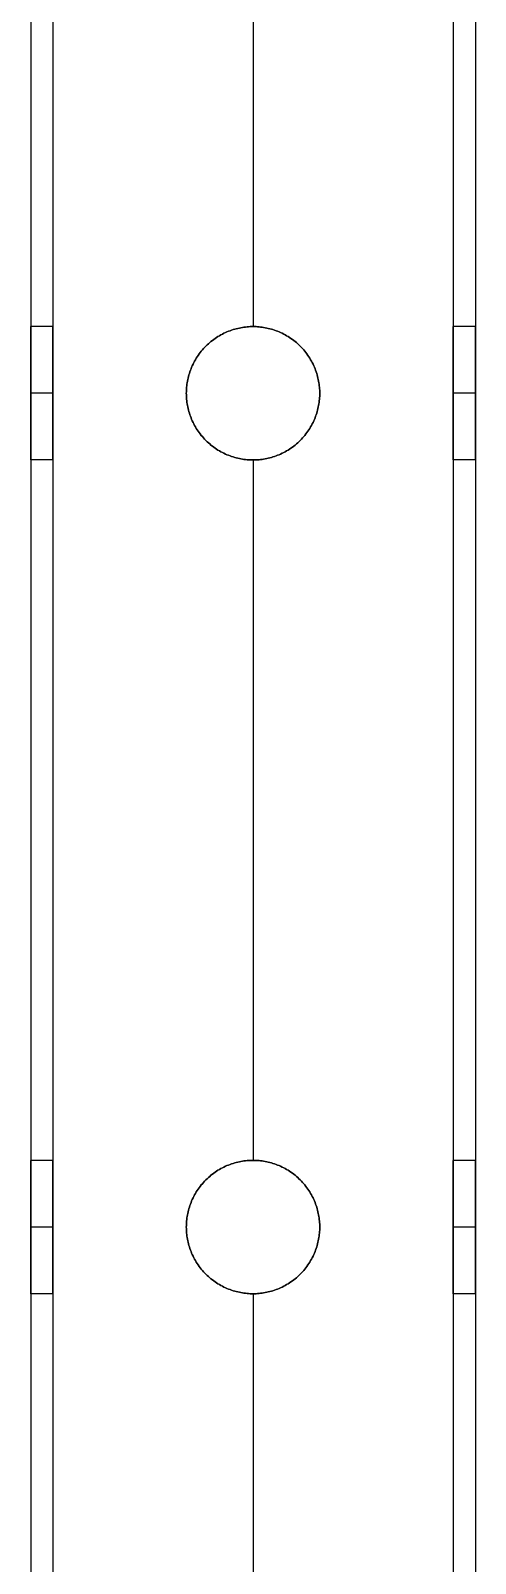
# Model space of a CAD drawing. Header units: millimetres. Extents: x 1279 to 9834, y -699 to 998.
# Drawn here: x 9794.4 to 9834.4, y 435.6 to 573.5 of the extents above; entities that cross this region are included whole.
import ezdxf

# ---------------------------------------------------------------- set-up
doc = ezdxf.new("R2010")
doc.units = ezdxf.units.MM
doc.header["$MEASUREMENT"] = 0
doc.layers.add('staal', color=7, linetype='Continuous', true_color=0x4c4c4c)

msp = doc.modelspace()

# ---------------------------------------------------------------- linework, layer by layer
at = {"layer": 'staal'}
for p, q in [((9796.39, 546.85, 2333.36), (9794.39, 546.85, 2333.36)), ((9814.39, 546.85, 2351.36), (9814.39, 546.85, 2353.36)), ((9814.39, 546.85, 2313.36), (9814.39, 546.85, 2315.36)), ((9834.39, 546.85, 2333.36), (9832.39, 546.85, 2333.36)), ((9796.39, 540.85, 2327.36), (9794.39, 540.85, 2327.36)), ((9796.39, 540.85, 2339.36), (9794.39, 540.85, 2339.36)), ((9808.39, 540.85, 2351.36), (9808.39, 540.85, 2353.36)), ((9808.39, 540.85, 2313.36), (9808.39, 540.85, 2315.36)), ((9820.39, 540.85, 2351.36), (9820.39, 540.85, 2353.36)), ((9820.39, 540.85, 2313.36), (9820.39, 540.85, 2315.36)), ((9834.39, 540.85, 2327.36), (9832.39, 540.85, 2327.36)), ((9834.39, 540.85, 2339.36), (9832.39, 540.85, 2339.36)), ((9796.39, 534.85, 2333.36), (9794.39, 534.85, 2333.36)), ((9814.39, 534.85, 2351.36), (9814.39, 534.85, 2353.36)), ((9814.39, 534.85, 2313.36), (9814.39, 534.85, 2315.36)), ((9834.39, 534.85, 2333.36), (9832.39, 534.85, 2333.36)), ((9796.39, 471.85, 2333.36), (9794.39, 471.85, 2333.36)), ((9814.39, 471.85, 2351.36), (9814.39, 471.85, 2353.36)), ((9814.39, 471.85, 2313.36), (9814.39, 471.85, 2315.36)), ((9834.39, 471.85, 2333.36), (9832.39, 471.85, 2333.36)), ((9796.39, 465.85, 2327.36), (9794.39, 465.85, 2327.36)), ((9796.39, 465.85, 2339.36), (9794.39, 465.85, 2339.36)), ((9808.39, 465.85, 2351.36), (9808.39, 465.85, 2353.36)), ((9808.39, 465.85, 2313.36), (9808.39, 465.85, 2315.36)), ((9820.39, 465.85, 2351.36), (9820.39, 465.85, 2353.36)), ((9820.39, 465.85, 2313.36), (9820.39, 465.85, 2315.36)), ((9834.39, 465.85, 2327.36), (9832.39, 465.85, 2327.36)), ((9834.39, 465.85, 2339.36), (9832.39, 465.85, 2339.36)), ((9796.39, 459.85, 2333.36), (9794.39, 459.85, 2333.36)), ((9814.39, 459.85, 2351.36), (9814.39, 459.85, 2353.36)), ((9814.39, 459.85, 2313.36), (9814.39, 459.85, 2315.36)), ((9834.39, 459.85, 2333.36), (9832.39, 459.85, 2333.36))]:
    msp.add_line(p, q, dxfattribs=at)
for points in [[(9834.39, 711.35, 2313.36), (9834.39, 53.35, 2313.36), (9834.39, -604.65, 2313.36)], [(9834.39, 711.35, 2353.36), (9834.39, 53.35, 2353.36), (9834.39, -604.65, 2353.36)], [(9832.39, 709.35, 2351.36), (9832.39, 53.35, 2351.36), (9832.39, -602.65, 2351.36)], [(9832.39, 709.35, 2315.36), (9832.39, 53.35, 2315.36), (9832.39, -602.65, 2315.36)], [(9796.39, 673.35, 2351.36), (9796.39, 53.35, 2351.36), (9796.39, -566.65, 2351.36)], [(9796.39, 673.35, 2315.36), (9796.39, 53.35, 2315.36), (9796.39, -566.65, 2315.36)], [(9794.39, 671.35, 2313.36), (9794.39, 53.35, 2313.36), (9794.39, -564.65, 2313.36)], [(9794.39, 671.35, 2353.36), (9794.39, 53.35, 2353.36), (9794.39, -564.65, 2353.36)], [(9794.39, 609.85, 2333.36), (9794.39, 578.35, 2333.36), (9794.39, 546.85, 2333.36)], [(9796.39, 609.85, 2333.36), (9796.39, 578.35, 2333.36), (9796.39, 546.85, 2333.36)], [(9814.39, 609.85, 2353.36), (9814.39, 578.35, 2353.36), (9814.39, 546.85, 2353.36)], [(9814.39, 609.85, 2351.36), (9814.39, 578.35, 2351.36), (9814.39, 546.85, 2351.36)], [(9814.39, 609.85, 2315.36), (9814.39, 578.35, 2315.36), (9814.39, 546.85, 2315.36)], [(9814.39, 609.85, 2313.36), (9814.39, 578.35, 2313.36), (9814.39, 546.85, 2313.36)], [(9832.39, 609.85, 2333.36), (9832.39, 578.35, 2333.36), (9832.39, 546.85, 2333.36)], [(9834.39, 609.85, 2333.36), (9834.39, 578.35, 2333.36), (9834.39, 546.85, 2333.36)], [(9794.39, 534.85, 2333.36), (9794.39, 503.35, 2333.36), (9794.39, 471.85, 2333.36)], [(9796.39, 534.85, 2333.36), (9796.39, 503.35, 2333.36), (9796.39, 471.85, 2333.36)], [(9814.39, 534.85, 2353.36), (9814.39, 503.35, 2353.36), (9814.39, 471.85, 2353.36)], [(9814.39, 534.85, 2351.36), (9814.39, 503.35, 2351.36), (9814.39, 471.85, 2351.36)], [(9814.39, 534.85, 2315.36), (9814.39, 503.35, 2315.36), (9814.39, 471.85, 2315.36)], [(9814.39, 534.85, 2313.36), (9814.39, 503.35, 2313.36), (9814.39, 471.85, 2313.36)], [(9832.39, 534.85, 2333.36), (9832.39, 503.35, 2333.36), (9832.39, 471.85, 2333.36)], [(9834.39, 534.85, 2333.36), (9834.39, 503.35, 2333.36), (9834.39, 471.85, 2333.36)], [(9794.39, 459.85, 2333.36), (9794.39, 428.35, 2333.36), (9794.39, 396.85, 2333.36)], [(9796.39, 459.85, 2333.36), (9796.39, 428.35, 2333.36), (9796.39, 396.85, 2333.36)], [(9814.39, 459.85, 2353.36), (9814.39, 428.35, 2353.36), (9814.39, 396.85, 2353.36)], [(9814.39, 459.85, 2351.36), (9814.39, 428.35, 2351.36), (9814.39, 396.85, 2351.36)], [(9814.39, 459.85, 2315.36), (9814.39, 428.35, 2315.36), (9814.39, 396.85, 2315.36)], [(9814.39, 459.85, 2313.36), (9814.39, 428.35, 2313.36), (9814.39, 396.85, 2313.36)], [(9832.39, 459.85, 2333.36), (9832.39, 428.35, 2333.36), (9832.39, 396.85, 2333.36)], [(9834.39, 459.85, 2333.36), (9834.39, 428.35, 2333.36), (9834.39, 396.85, 2333.36)]]:
    msp.add_open_spline(points, degree=2, dxfattribs=at)
for points, knots in [([(9794.39, 540.85, 2327.36), (9794.39, 534.85, 2327.36), (9794.39, 534.85, 2333.36), (9794.39, 534.85, 2339.36), (9794.39, 540.85, 2339.36), (9794.39, 546.85, 2339.36), (9794.39, 546.85, 2333.36), (9794.39, 546.85, 2327.36), (9794.39, 540.85, 2327.36)], [-31.415927, -31.415927, -31.415927, -23.561945, -23.561945, -15.707963, -15.707963, -7.853982, -7.853982, 0, 0, 0]), ([(9796.39, 540.85, 2327.36), (9796.39, 546.85, 2327.36), (9796.39, 546.85, 2333.36), (9796.39, 546.85, 2339.36), (9796.39, 540.85, 2339.36), (9796.39, 534.85, 2339.36), (9796.39, 534.85, 2333.36), (9796.39, 534.85, 2327.36), (9796.39, 540.85, 2327.36)], [0, 0, 0, 7.853982, 7.853982, 15.707963, 15.707963, 23.561945, 23.561945, 31.415927, 31.415927, 31.415927]), ([(9808.39, 540.85, 2353.36), (9808.39, 534.85, 2353.36), (9814.39, 534.85, 2353.36), (9820.39, 534.85, 2353.36), (9820.39, 540.85, 2353.36), (9820.39, 546.85, 2353.36), (9814.39, 546.85, 2353.36), (9808.39, 546.85, 2353.36), (9808.39, 540.85, 2353.36)], [-31.415927, -31.415927, -31.415927, -23.561945, -23.561945, -15.707963, -15.707963, -7.853982, -7.853982, 0, 0, 0]), ([(9808.39, 540.85, 2351.36), (9808.39, 546.85, 2351.36), (9814.39, 546.85, 2351.36), (9820.39, 546.85, 2351.36), (9820.39, 540.85, 2351.36), (9820.39, 534.85, 2351.36), (9814.39, 534.85, 2351.36), (9808.39, 534.85, 2351.36), (9808.39, 540.85, 2351.36)], [0, 0, 0, 7.853982, 7.853982, 15.707963, 15.707963, 23.561945, 23.561945, 31.415927, 31.415927, 31.415927]), ([(9808.39, 540.85, 2315.36), (9808.39, 534.85, 2315.36), (9814.39, 534.85, 2315.36), (9820.39, 534.85, 2315.36), (9820.39, 540.85, 2315.36), (9820.39, 546.85, 2315.36), (9814.39, 546.85, 2315.36), (9808.39, 546.85, 2315.36), (9808.39, 540.85, 2315.36)], [-31.415927, -31.415927, -31.415927, -23.561945, -23.561945, -15.707963, -15.707963, -7.853982, -7.853982, 0, 0, 0]), ([(9808.39, 540.85, 2313.36), (9808.39, 546.85, 2313.36), (9814.39, 546.85, 2313.36), (9820.39, 546.85, 2313.36), (9820.39, 540.85, 2313.36), (9820.39, 534.85, 2313.36), (9814.39, 534.85, 2313.36), (9808.39, 534.85, 2313.36), (9808.39, 540.85, 2313.36)], [0, 0, 0, 7.853982, 7.853982, 15.707963, 15.707963, 23.561945, 23.561945, 31.415927, 31.415927, 31.415927]), ([(9832.39, 540.85, 2327.36), (9832.39, 534.85, 2327.36), (9832.39, 534.85, 2333.36), (9832.39, 534.85, 2339.36), (9832.39, 540.85, 2339.36), (9832.39, 546.85, 2339.36), (9832.39, 546.85, 2333.36), (9832.39, 546.85, 2327.36), (9832.39, 540.85, 2327.36)], [-31.415927, -31.415927, -31.415927, -23.561945, -23.561945, -15.707963, -15.707963, -7.853982, -7.853982, 0, 0, 0]), ([(9834.39, 540.85, 2327.36), (9834.39, 546.85, 2327.36), (9834.39, 546.85, 2333.36), (9834.39, 546.85, 2339.36), (9834.39, 540.85, 2339.36), (9834.39, 534.85, 2339.36), (9834.39, 534.85, 2333.36), (9834.39, 534.85, 2327.36), (9834.39, 540.85, 2327.36)], [0, 0, 0, 7.853982, 7.853982, 15.707963, 15.707963, 23.561945, 23.561945, 31.415927, 31.415927, 31.415927]), ([(9794.39, 465.85, 2327.36), (9794.39, 459.85, 2327.36), (9794.39, 459.85, 2333.36), (9794.39, 459.85, 2339.36), (9794.39, 465.85, 2339.36), (9794.39, 471.85, 2339.36), (9794.39, 471.85, 2333.36), (9794.39, 471.85, 2327.36), (9794.39, 465.85, 2327.36)], [-31.415927, -31.415927, -31.415927, -23.561945, -23.561945, -15.707963, -15.707963, -7.853982, -7.853982, 0, 0, 0]), ([(9796.39, 465.85, 2327.36), (9796.39, 471.85, 2327.36), (9796.39, 471.85, 2333.36), (9796.39, 471.85, 2339.36), (9796.39, 465.85, 2339.36), (9796.39, 459.85, 2339.36), (9796.39, 459.85, 2333.36), (9796.39, 459.85, 2327.36), (9796.39, 465.85, 2327.36)], [0, 0, 0, 7.853982, 7.853982, 15.707963, 15.707963, 23.561945, 23.561945, 31.415927, 31.415927, 31.415927]), ([(9808.39, 465.85, 2353.36), (9808.39, 459.85, 2353.36), (9814.39, 459.85, 2353.36), (9820.39, 459.85, 2353.36), (9820.39, 465.85, 2353.36), (9820.39, 471.85, 2353.36), (9814.39, 471.85, 2353.36), (9808.39, 471.85, 2353.36), (9808.39, 465.85, 2353.36)], [-31.415927, -31.415927, -31.415927, -23.561945, -23.561945, -15.707963, -15.707963, -7.853982, -7.853982, 0, 0, 0]), ([(9808.39, 465.85, 2351.36), (9808.39, 471.85, 2351.36), (9814.39, 471.85, 2351.36), (9820.39, 471.85, 2351.36), (9820.39, 465.85, 2351.36), (9820.39, 459.85, 2351.36), (9814.39, 459.85, 2351.36), (9808.39, 459.85, 2351.36), (9808.39, 465.85, 2351.36)], [0, 0, 0, 7.853982, 7.853982, 15.707963, 15.707963, 23.561945, 23.561945, 31.415927, 31.415927, 31.415927]), ([(9808.39, 465.85, 2315.36), (9808.39, 459.85, 2315.36), (9814.39, 459.85, 2315.36), (9820.39, 459.85, 2315.36), (9820.39, 465.85, 2315.36), (9820.39, 471.85, 2315.36), (9814.39, 471.85, 2315.36), (9808.39, 471.85, 2315.36), (9808.39, 465.85, 2315.36)], [-31.415927, -31.415927, -31.415927, -23.561945, -23.561945, -15.707963, -15.707963, -7.853982, -7.853982, 0, 0, 0]), ([(9808.39, 465.85, 2313.36), (9808.39, 471.85, 2313.36), (9814.39, 471.85, 2313.36), (9820.39, 471.85, 2313.36), (9820.39, 465.85, 2313.36), (9820.39, 459.85, 2313.36), (9814.39, 459.85, 2313.36), (9808.39, 459.85, 2313.36), (9808.39, 465.85, 2313.36)], [0, 0, 0, 7.853982, 7.853982, 15.707963, 15.707963, 23.561945, 23.561945, 31.415927, 31.415927, 31.415927]), ([(9832.39, 465.85, 2327.36), (9832.39, 459.85, 2327.36), (9832.39, 459.85, 2333.36), (9832.39, 459.85, 2339.36), (9832.39, 465.85, 2339.36), (9832.39, 471.85, 2339.36), (9832.39, 471.85, 2333.36), (9832.39, 471.85, 2327.36), (9832.39, 465.85, 2327.36)], [-31.415927, -31.415927, -31.415927, -23.561945, -23.561945, -15.707963, -15.707963, -7.853982, -7.853982, 0, 0, 0]), ([(9834.39, 465.85, 2327.36), (9834.39, 471.85, 2327.36), (9834.39, 471.85, 2333.36), (9834.39, 471.85, 2339.36), (9834.39, 465.85, 2339.36), (9834.39, 459.85, 2339.36), (9834.39, 459.85, 2333.36), (9834.39, 459.85, 2327.36), (9834.39, 465.85, 2327.36)], [0, 0, 0, 7.853982, 7.853982, 15.707963, 15.707963, 23.561945, 23.561945, 31.415927, 31.415927, 31.415927])]:
    msp.add_rational_spline(points, [1, 0.707106781187, 1, 0.707106781187, 1, 0.707106781187, 1, 0.707106781187, 1], degree=2, knots=knots, dxfattribs=at)

doc.saveas('drawing.dxf')
